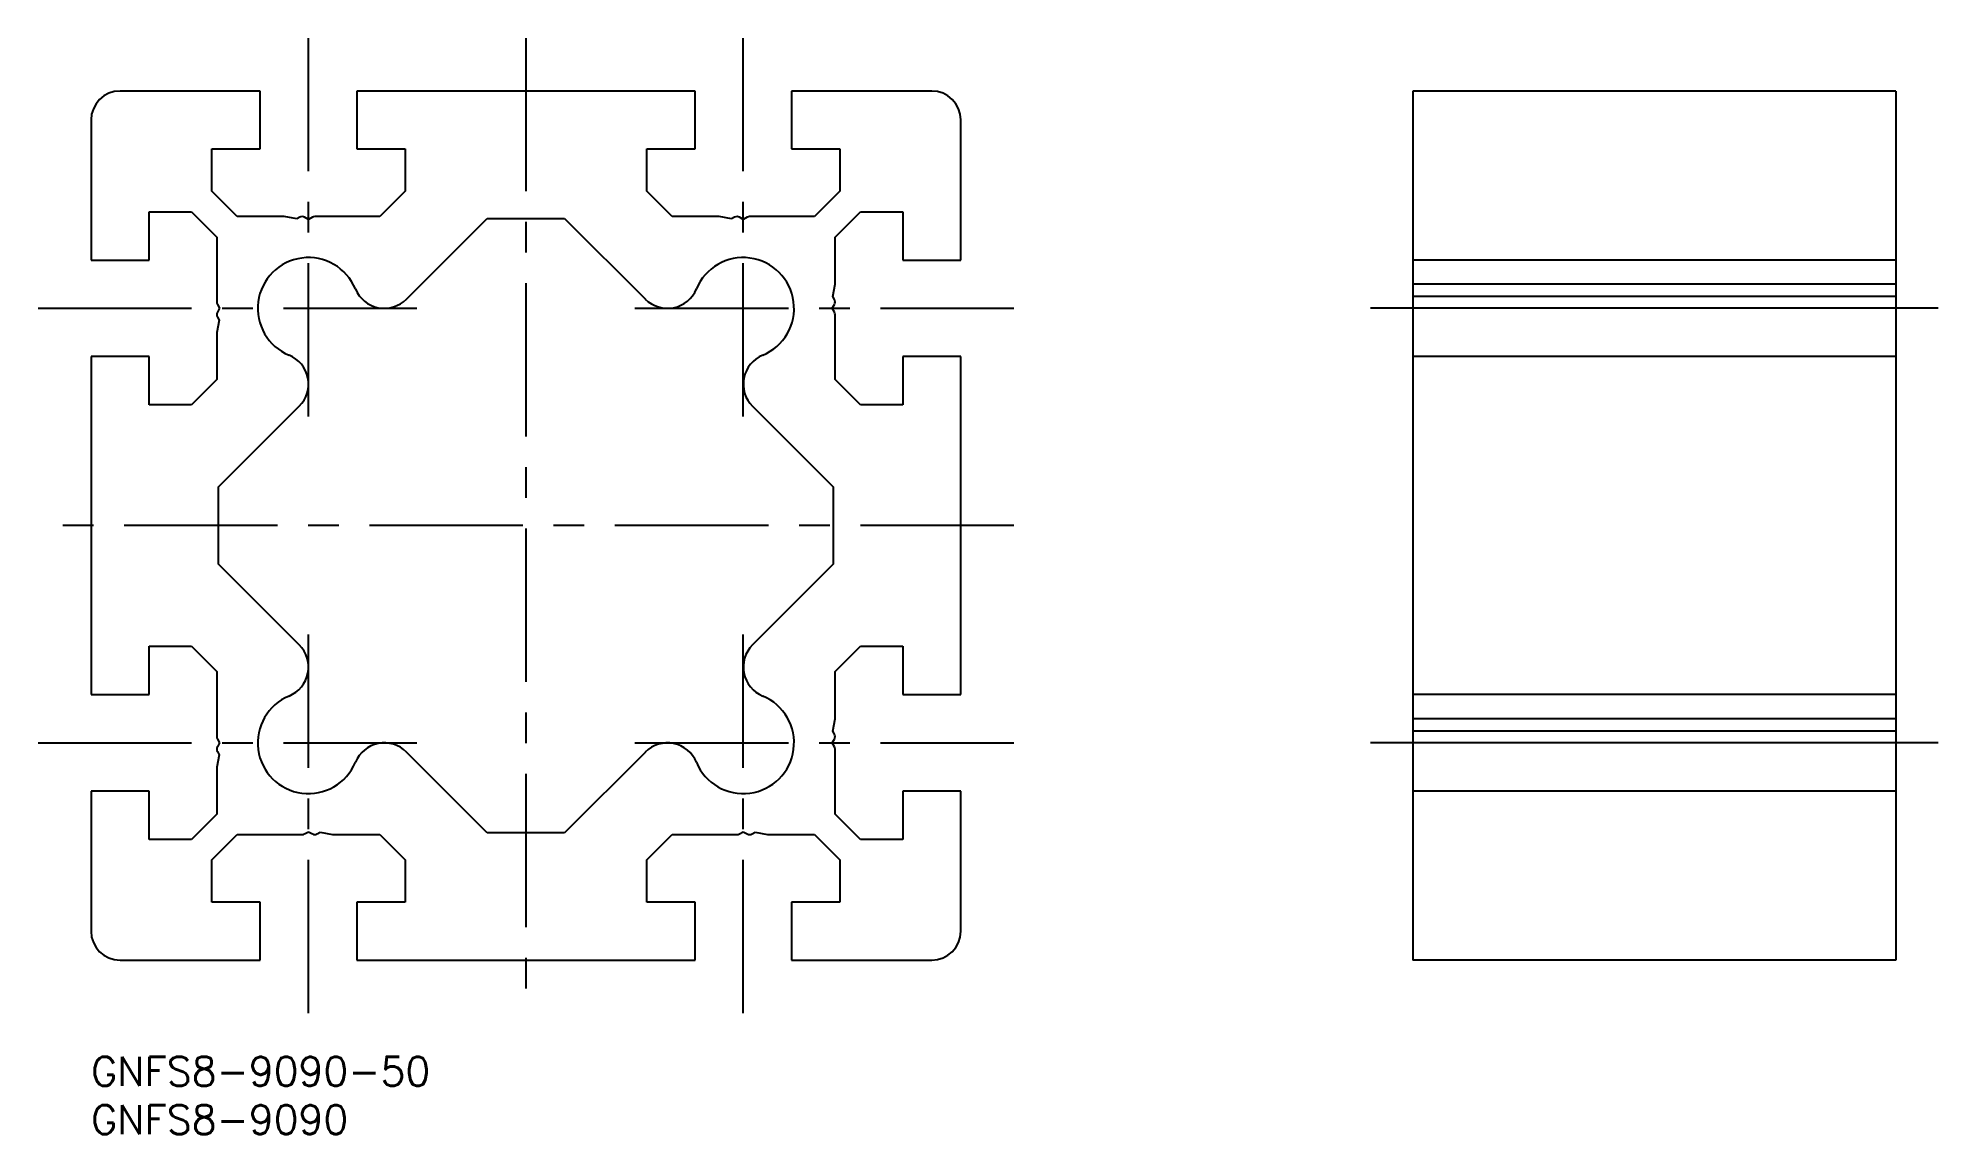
# Model space of a CAD drawing. Extents: x -5 to 191, y -8 to 105.
import ezdxf

# ---------------------------------------------------------------- set-up
doc = ezdxf.new("R2010")
doc.units = 0
doc.header["$LTSCALE"] = 0.5
doc.linetypes.add('CENTER', pattern=[50.8, 31.75, -6.35, 6.35, -6.35])
for name, color, linetype in [('MSM_CENTER', 1, 'CENTER'), ('MSM_CONTINUOUS', 7, 'CONTINUOUS'), ('MSM_PART_NUMBER', 7, 'CONTINUOUS')]:
    doc.layers.add(name, color=color, linetype=linetype)
doc.styles.get("Standard").update_dxf_attribs({"font": 'txt.shx', "height": 3, "bigfont": 'bigfont.shx'})

# ---------------------------------------------------------------- blocks, each defined once
blk = doc.blocks.new('*U28')
at = {"layer": 'MSM_PART_NUMBER'}
blk.add_text('GNFS8-9090-50', height=3, dxfattribs=at).set_placement((0, -3))
blk = doc.blocks.new('*U29')
at = {"layer": 'MSM_PART_NUMBER'}
blk.add_text('GNFS8-9090', height=3, dxfattribs=at).set_placement((0, -8))

msp = doc.modelspace()

# ---------------------------------------------------------------- linework, layer by layer
at = {"layer": 'MSM_CENTER'}
for p, q in [((22.5, 66.29), (22.5, 105.49)), ((45, 105.49), (45, 4.51)), ((67.5, 66.29), (67.5, 105.49)), ((-5.49, 77.5), (33.71, 77.5)), ((56.29, 77.5), (95.49, 77.5)), ((191.14, 77.5), (132.42, 77.5)), ((95.49, 55), (-5.49, 55)), ((22.5, 4.51), (22.5, 43.71)), ((67.5, 4.51), (67.5, 43.71)), ((-5.49, 32.5), (33.71, 32.5)), ((56.29, 32.5), (95.49, 32.5)), ((191.14, 32.5), (132.42, 32.5))]:
    msp.add_line(p, q, dxfattribs=at)
at = {"layer": 'MSM_CONTINUOUS'}
for p, q in [((17.5, 100), (3, 100)), ((17.5, 94), (17.5, 100)), ((27.5, 100), (27.5, 94)), ((62.5, 100), (27.5, 100)), ((62.5, 94), (62.5, 100)), ((72.5, 100), (72.5, 94)), ((87, 100), (72.5, 100)), ((136.78, 100), (136.78, 10)), ((186.78, 100), (136.78, 100)), ((186.78, 100), (186.78, 10)), ((0, 97), (0, 82.5)), ((90, 82.5), (90, 97)), ((12.5, 94), (17.5, 94)), ((12.5, 89.62), (12.5, 94)), ((27.5, 94), (32.5, 94)), ((32.5, 94), (32.5, 89.62)), ((57.5, 94), (62.5, 94)), ((57.5, 89.62), (57.5, 94)), ((72.5, 94), (77.5, 94)), ((77.5, 94), (77.5, 89.62)), ((15.12, 87), (12.5, 89.62)), ((32.5, 89.62), (29.88, 87)), ((60.12, 87), (57.5, 89.62)), ((77.5, 89.62), (74.88, 87)), ((6, 87.5), (10.38, 87.5)), ((6, 82.5), (6, 87.5)), ((10.38, 87.5), (13, 84.88)), ((20, 87), (15.12, 87)), ((21.28, 86.75), (20, 87)), ((21.6, 86.93), (21.28, 86.75)), ((22.5, 86.7), (22.1, 86.93)), ((22.9, 86.93), (22.5, 86.7)), ((29.88, 87), (23.15, 87)), ((32.64, 78.45), (41, 86.81)), ((41, 86.81), (49, 86.81)), ((49, 86.81), (57.36, 78.45)), ((65, 87), (60.12, 87)), ((66.28, 86.75), (65, 87)), ((66.6, 86.93), (66.28, 86.75)), ((67.5, 86.7), (67.1, 86.93)), ((67.9, 86.93), (67.5, 86.7)), ((74.88, 87), (68.15, 87)), ((77, 84.88), (79.62, 87.5)), ((79.62, 87.5), (84, 87.5)), ((84, 87.5), (84, 82.5)), ((13, 84.88), (13, 78.15)), ((77, 80), (77, 84.88)), ((0, 82.5), (6, 82.5)), ((84, 82.5), (90, 82.5)), ((186.78, 82.5), (136.78, 82.5)), ((76.75, 78.72), (77, 80)), ((76.93, 78.4), (76.75, 78.72)), ((186.78, 80), (136.78, 80)), ((186.78, 78.72), (136.78, 78.72)), ((13.07, 77.9), (13.3, 77.5)), ((13.3, 77.5), (13.07, 77.1)), ((76.7, 77.5), (76.93, 77.9)), ((76.93, 77.1), (76.7, 77.5)), ((77, 70.12), (77, 76.85)), ((186.78, 77.5), (136.78, 77.5)), ((13.25, 76.28), (13, 75)), ((13, 75), (13, 70.12)), ((13.07, 76.6), (13.25, 76.28)), ((0, 72.5), (0, 37.5)), ((6, 72.5), (0, 72.5)), ((6, 67.5), (6, 72.5)), ((84, 72.5), (84, 67.5)), ((90, 72.5), (84, 72.5)), ((90, 37.5), (90, 72.5)), ((186.78, 72.5), (136.78, 72.5)), ((13, 70.12), (10.38, 67.5)), ((79.62, 67.5), (77, 70.12)), ((10.38, 67.5), (6, 67.5)), ((13.19, 59), (21.55, 67.36)), ((68.45, 67.36), (76.81, 59)), ((84, 67.5), (79.62, 67.5)), ((13.19, 51), (13.19, 59)), ((76.81, 59), (76.81, 51)), ((21.55, 42.64), (13.19, 51)), ((76.81, 51), (68.45, 42.64)), ((6, 42.5), (10.38, 42.5)), ((6, 37.5), (6, 42.5)), ((10.38, 42.5), (13, 39.88)), ((77, 39.88), (79.62, 42.5)), ((79.62, 42.5), (84, 42.5)), ((84, 42.5), (84, 37.5)), ((13, 39.88), (13, 33.15)), ((77, 35), (77, 39.88)), ((0, 37.5), (6, 37.5)), ((84, 37.5), (90, 37.5)), ((186.78, 37.5), (136.78, 37.5)), ((76.75, 33.72), (77, 35)), ((76.93, 33.4), (76.75, 33.72)), ((186.78, 35), (136.78, 35)), ((186.78, 33.72), (136.78, 33.72)), ((13.07, 32.9), (13.3, 32.5)), ((13.3, 32.5), (13.07, 32.1)), ((13.07, 31.6), (13.25, 31.28)), ((41, 23.19), (32.64, 31.55)), ((57.36, 31.55), (49, 23.19)), ((76.7, 32.5), (76.93, 32.9)), ((76.93, 32.1), (76.7, 32.5)), ((77, 25.12), (77, 31.85)), ((186.78, 32.5), (136.78, 32.5)), ((13.25, 31.28), (13, 30)), ((13, 30), (13, 25.12)), ((0, 27.5), (0, 13)), ((6, 27.5), (0, 27.5)), ((6, 22.5), (6, 27.5)), ((84, 27.5), (84, 22.5)), ((90, 27.5), (84, 27.5)), ((90, 13), (90, 27.5)), ((186.78, 27.5), (136.78, 27.5)), ((13, 25.12), (10.38, 22.5)), ((79.62, 22.5), (77, 25.12)), ((10.38, 22.5), (6, 22.5)), ((12.5, 20.38), (15.12, 23)), ((15.12, 23), (21.85, 23)), ((22.1, 23.07), (22.5, 23.3)), ((22.5, 23.3), (22.9, 23.07)), ((23.4, 23.07), (23.72, 23.25)), ((23.72, 23.25), (25, 23)), ((25, 23), (29.88, 23)), ((29.88, 23), (32.5, 20.38)), ((49, 23.19), (41, 23.19)), ((57.5, 20.38), (60.12, 23)), ((60.12, 23), (66.85, 23)), ((67.1, 23.07), (67.5, 23.3)), ((67.5, 23.3), (67.9, 23.07)), ((68.4, 23.07), (68.72, 23.25)), ((68.72, 23.25), (70, 23)), ((70, 23), (74.88, 23)), ((74.88, 23), (77.5, 20.38)), ((84, 22.5), (79.62, 22.5)), ((12.5, 16), (12.5, 20.38)), ((32.5, 20.38), (32.5, 16)), ((57.5, 16), (57.5, 20.38)), ((77.5, 20.38), (77.5, 16)), ((17.5, 16), (12.5, 16)), ((17.5, 10), (17.5, 16)), ((27.5, 16), (27.5, 10)), ((32.5, 16), (27.5, 16)), ((62.5, 16), (57.5, 16)), ((62.5, 10), (62.5, 16)), ((72.5, 16), (72.5, 10)), ((77.5, 16), (72.5, 16)), ((3, 10), (17.5, 10)), ((27.5, 10), (62.5, 10)), ((72.5, 10), (87, 10)), ((186.78, 10), (136.78, 10))]:
    msp.add_line(p, q, dxfattribs=at)
for centre, radius, start, end in [((3, 97), 3, 90, 180), ((87, 97), 3, 0, 90), ((21.85, 86.5), 0.5, 60, 120), ((23.15, 86.5), 0.5, 90, 120), ((66.85, 86.5), 0.5, 60, 120), ((68.15, 86.5), 0.5, 90, 120), ((22.5, 77.5), 5.25, 22.4195, 247.5805), ((67.5, 77.5), 5.25, 292.4195, 157.5805), ((30.35, 80.74), 3.24, 202.4195, 315), ((59.65, 80.74), 3.24, 225, 337.5805), ((13.5, 78.15), 0.5, 180, 210), ((13.5, 76.85), 0.5, 150, 210), ((76.5, 78.15), 0.5, 330, 30), ((76.5, 76.85), 0.5, 0, 30), ((19.26, 69.65), 3.24, 315, 67.5805), ((70.74, 69.65), 3.24, 112.4195, 225), ((19.26, 40.35), 3.24, 292.4195, 45), ((70.74, 40.35), 3.24, 135, 247.5805), ((22.5, 32.5), 5.25, 112.4195, 337.5805), ((67.5, 32.5), 5.25, 202.4195, 67.5805), ((13.5, 33.15), 0.5, 180, 210), ((13.5, 31.85), 0.5, 150, 210), ((30.35, 29.26), 3.24, 45, 157.5805), ((59.65, 29.26), 3.24, 22.4195, 135), ((76.5, 33.15), 0.5, 330, 30), ((76.5, 31.85), 0.5, 0, 30), ((21.85, 23.5), 0.5, 270, 300), ((23.15, 23.5), 0.5, 240, 300), ((66.85, 23.5), 0.5, 270, 300), ((68.15, 23.5), 0.5, 240, 300), ((3, 13), 3, 180, 270), ((87, 13), 3, 270, 0)]:
    msp.add_arc(centre, radius, start, end, dxfattribs=at)

# ---------------------------------------------------------------- block references
for name in ['*U28', '*U29']:
    msp.add_blockref(name, (0, 0), dxfattribs=at)

doc.saveas('drawing.dxf')
